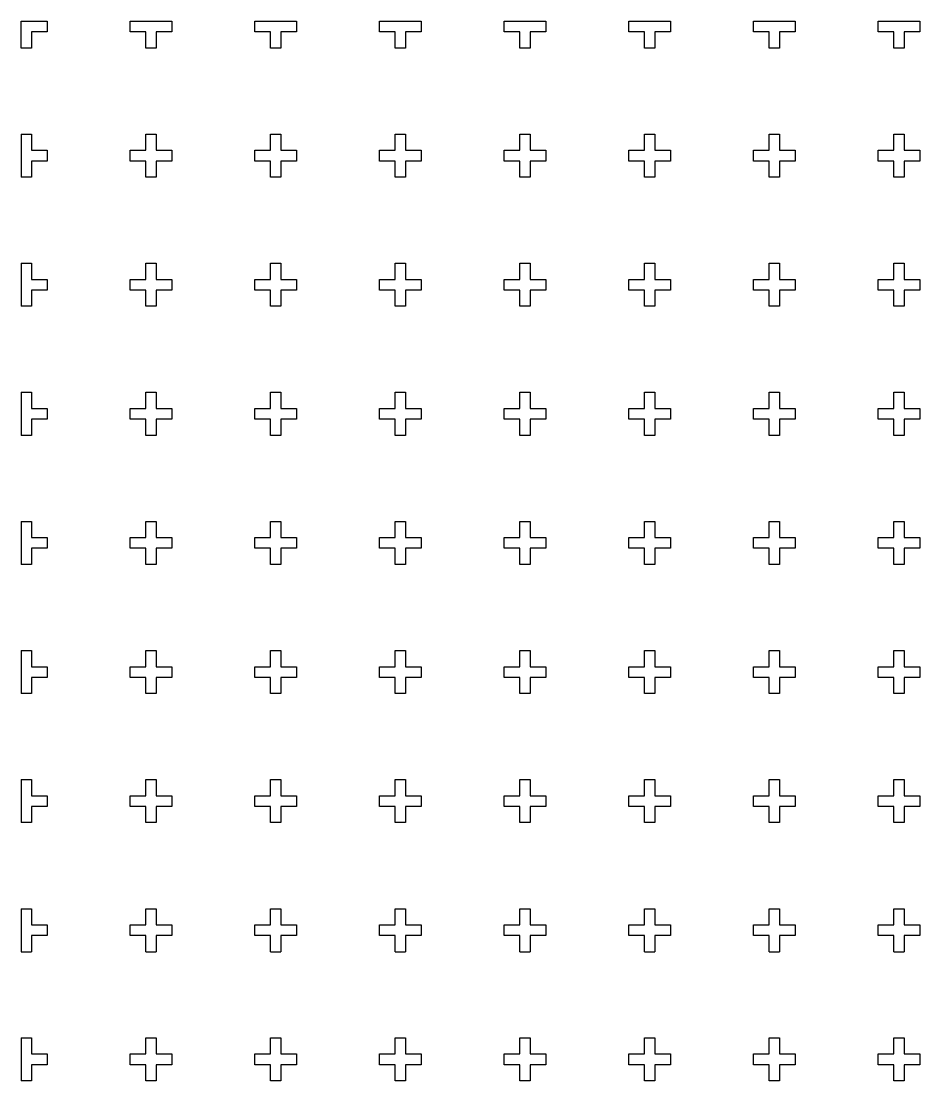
# Model space of a CAD drawing. Header units: inches. Extents: x -0.3 to 21.6, y -3.6 to 22.3.
# Drawn here: x -0.3 to 10.14, y 10 to 22.31 of the extents above; entities that cross this region are included whole.
import ezdxf

# ---------------------------------------------------------------- set-up
doc = ezdxf.new("R2010")
doc.units = ezdxf.units.IN
doc.header["$MEASUREMENT"] = 0

msp = doc.modelspace()

# ---------------------------------------------------------------- linework, layer by layer
at = {"color": 7, "linetype": 'Continuous'}
for p, q in [((-0.302, 22.312), (0, 22.312)), ((-0.302, 22), (-0.302, 22.312)), ((0, 22.312), (0, 22.188)), ((0.966, 22.312), (1.449, 22.312)), ((0.966, 22.188), (0.966, 22.312)), ((1.449, 22.312), (1.449, 22.188)), ((2.415, 22.312), (2.898, 22.312)), ((2.415, 22.188), (2.415, 22.312)), ((2.898, 22.312), (2.898, 22.188)), ((3.864, 22.312), (4.347, 22.312)), ((3.864, 22.188), (3.864, 22.312)), ((4.347, 22.312), (4.347, 22.188)), ((5.313, 22.312), (5.796, 22.312)), ((5.313, 22.188), (5.313, 22.312)), ((5.796, 22.312), (5.796, 22.188)), ((6.761, 22.312), (7.244, 22.312)), ((6.761, 22.188), (6.761, 22.312)), ((7.244, 22.312), (7.244, 22.188)), ((8.21, 22.312), (8.693, 22.312)), ((8.21, 22.188), (8.21, 22.312)), ((8.693, 22.312), (8.693, 22.188)), ((9.659, 22.312), (10.142, 22.312)), ((9.659, 22.188), (9.659, 22.312)), ((10.142, 22.312), (10.142, 22.188)), ((0, 22.188), (-0.181, 22.188)), ((-0.181, 22.188), (-0.181, 22)), ((1.147, 22.188), (0.966, 22.188)), ((1.147, 22), (1.147, 22.188)), ((1.449, 22.188), (1.268, 22.188)), ((1.268, 22.188), (1.268, 22)), ((2.596, 22.188), (2.415, 22.188)), ((2.596, 22), (2.596, 22.188)), ((2.898, 22.188), (2.717, 22.188)), ((2.717, 22.188), (2.717, 22)), ((4.045, 22.188), (3.864, 22.188)), ((4.045, 22), (4.045, 22.188)), ((4.347, 22.188), (4.166, 22.188)), ((4.166, 22.188), (4.166, 22)), ((5.494, 22.188), (5.313, 22.188)), ((5.494, 22), (5.494, 22.188)), ((5.796, 22.188), (5.614, 22.188)), ((5.614, 22.188), (5.614, 22)), ((6.943, 22.188), (6.761, 22.188)), ((6.943, 22), (6.943, 22.188)), ((7.244, 22.188), (7.063, 22.188)), ((7.063, 22.188), (7.063, 22)), ((8.391, 22.188), (8.21, 22.188)), ((8.391, 22), (8.391, 22.188)), ((8.693, 22.188), (8.512, 22.188)), ((8.512, 22.188), (8.512, 22)), ((9.84, 22.188), (9.659, 22.188)), ((9.84, 22), (9.84, 22.188)), ((10.142, 22.188), (9.961, 22.188)), ((9.961, 22.188), (9.961, 22)), ((-0.181, 22), (-0.302, 22)), ((1.268, 22), (1.147, 22)), ((2.717, 22), (2.596, 22)), ((4.166, 22), (4.045, 22)), ((5.614, 22), (5.494, 22)), ((7.063, 22), (6.943, 22)), ((8.512, 22), (8.391, 22)), ((9.961, 22), (9.84, 22)), ((-0.302, 21), (-0.302, 20.5)), ((-0.302, 21), (-0.181, 21)), ((-0.181, 21), (-0.181, 20.812)), ((1.147, 21), (1.268, 21)), ((1.147, 20.812), (1.147, 21)), ((1.268, 21), (1.268, 20.812)), ((2.596, 21), (2.717, 21)), ((2.596, 20.812), (2.596, 21)), ((2.717, 21), (2.717, 20.812)), ((4.045, 21), (4.166, 21)), ((4.045, 20.812), (4.045, 21)), ((4.166, 21), (4.166, 20.812)), ((5.494, 21), (5.614, 21)), ((5.494, 20.812), (5.494, 21)), ((5.614, 21), (5.614, 20.812)), ((6.943, 21), (7.063, 21)), ((6.943, 20.812), (6.943, 21)), ((7.063, 21), (7.063, 20.812)), ((8.391, 21), (8.512, 21)), ((8.391, 20.812), (8.391, 21)), ((8.512, 21), (8.512, 20.812)), ((9.84, 21), (9.961, 21)), ((9.84, 20.812), (9.84, 21)), ((9.961, 21), (9.961, 20.812)), ((-0.181, 20.812), (0, 20.812)), ((0, 20.812), (0, 20.687)), ((0.966, 20.687), (0.966, 20.812)), ((0.966, 20.812), (1.147, 20.812)), ((1.268, 20.812), (1.449, 20.812)), ((1.449, 20.812), (1.449, 20.687)), ((2.415, 20.687), (2.415, 20.812)), ((2.415, 20.812), (2.596, 20.812)), ((2.717, 20.812), (2.898, 20.812)), ((2.898, 20.812), (2.898, 20.687)), ((3.864, 20.687), (3.864, 20.812)), ((3.864, 20.812), (4.045, 20.812)), ((4.166, 20.812), (4.347, 20.812)), ((4.347, 20.812), (4.347, 20.687)), ((5.313, 20.687), (5.313, 20.812)), ((5.313, 20.812), (5.494, 20.812)), ((5.614, 20.812), (5.796, 20.812)), ((5.796, 20.812), (5.796, 20.687)), ((6.761, 20.687), (6.761, 20.812)), ((6.761, 20.812), (6.943, 20.812)), ((7.063, 20.812), (7.244, 20.812)), ((7.244, 20.812), (7.244, 20.687)), ((8.21, 20.687), (8.21, 20.812)), ((8.21, 20.812), (8.391, 20.812)), ((8.512, 20.812), (8.693, 20.812)), ((8.693, 20.812), (8.693, 20.687)), ((9.659, 20.687), (9.659, 20.812)), ((9.659, 20.812), (9.84, 20.812)), ((9.961, 20.812), (10.142, 20.812)), ((10.142, 20.812), (10.142, 20.687)), ((0, 20.687), (-0.181, 20.687)), ((-0.181, 20.687), (-0.181, 20.5)), ((1.147, 20.687), (0.966, 20.687)), ((1.147, 20.5), (1.147, 20.687)), ((1.449, 20.687), (1.268, 20.687)), ((1.268, 20.687), (1.268, 20.5)), ((2.596, 20.687), (2.415, 20.687)), ((2.596, 20.5), (2.596, 20.687)), ((2.898, 20.687), (2.717, 20.687)), ((2.717, 20.687), (2.717, 20.5)), ((4.045, 20.687), (3.864, 20.687)), ((4.045, 20.5), (4.045, 20.687)), ((4.347, 20.687), (4.166, 20.687)), ((4.166, 20.687), (4.166, 20.5)), ((5.494, 20.687), (5.313, 20.687)), ((5.494, 20.5), (5.494, 20.687)), ((5.796, 20.687), (5.614, 20.687)), ((5.614, 20.687), (5.614, 20.5)), ((6.943, 20.687), (6.761, 20.687)), ((6.943, 20.5), (6.943, 20.687)), ((7.244, 20.687), (7.063, 20.687)), ((7.063, 20.687), (7.063, 20.5)), ((8.391, 20.687), (8.21, 20.687)), ((8.391, 20.5), (8.391, 20.687)), ((8.693, 20.687), (8.512, 20.687)), ((8.512, 20.687), (8.512, 20.5)), ((9.84, 20.687), (9.659, 20.687)), ((9.84, 20.5), (9.84, 20.687)), ((10.142, 20.687), (9.961, 20.687)), ((9.961, 20.687), (9.961, 20.5)), ((-0.181, 20.5), (-0.302, 20.5)), ((1.268, 20.5), (1.147, 20.5)), ((2.717, 20.5), (2.596, 20.5)), ((4.166, 20.5), (4.045, 20.5)), ((5.614, 20.5), (5.494, 20.5)), ((7.063, 20.5), (6.943, 20.5)), ((8.512, 20.5), (8.391, 20.5)), ((9.961, 20.5), (9.84, 20.5)), ((-0.302, 19.5), (-0.302, 19)), ((-0.302, 19.5), (-0.181, 19.5)), ((-0.181, 19.5), (-0.181, 19.312)), ((1.147, 19.5), (1.268, 19.5)), ((1.147, 19.312), (1.147, 19.5)), ((1.268, 19.5), (1.268, 19.312)), ((2.596, 19.5), (2.717, 19.5)), ((2.596, 19.312), (2.596, 19.5)), ((2.717, 19.5), (2.717, 19.312)), ((4.045, 19.5), (4.166, 19.5)), ((4.045, 19.312), (4.045, 19.5)), ((4.166, 19.5), (4.166, 19.312)), ((5.494, 19.5), (5.614, 19.5)), ((5.494, 19.312), (5.494, 19.5)), ((5.614, 19.5), (5.614, 19.312)), ((6.943, 19.5), (7.063, 19.5)), ((6.943, 19.312), (6.943, 19.5)), ((7.063, 19.5), (7.063, 19.312)), ((8.391, 19.5), (8.512, 19.5)), ((8.391, 19.312), (8.391, 19.5)), ((8.512, 19.5), (8.512, 19.312)), ((9.84, 19.5), (9.961, 19.5)), ((9.84, 19.312), (9.84, 19.5)), ((9.961, 19.5), (9.961, 19.312)), ((-0.181, 19.312), (0, 19.312)), ((0, 19.312), (0, 19.188)), ((0.966, 19.188), (0.966, 19.312)), ((0.966, 19.312), (1.147, 19.312)), ((1.268, 19.312), (1.449, 19.312)), ((1.449, 19.312), (1.449, 19.188)), ((2.415, 19.188), (2.415, 19.312)), ((2.415, 19.312), (2.596, 19.312)), ((2.717, 19.312), (2.898, 19.312)), ((2.898, 19.312), (2.898, 19.188)), ((3.864, 19.188), (3.864, 19.312)), ((3.864, 19.312), (4.045, 19.312)), ((4.166, 19.312), (4.347, 19.312)), ((4.347, 19.312), (4.347, 19.188)), ((5.313, 19.188), (5.313, 19.312)), ((5.313, 19.312), (5.494, 19.312)), ((5.614, 19.312), (5.796, 19.312)), ((5.796, 19.312), (5.796, 19.188)), ((6.761, 19.188), (6.761, 19.312)), ((6.761, 19.312), (6.943, 19.312)), ((7.063, 19.312), (7.244, 19.312)), ((7.244, 19.312), (7.244, 19.188)), ((8.21, 19.188), (8.21, 19.312)), ((8.21, 19.312), (8.391, 19.312)), ((8.512, 19.312), (8.693, 19.312)), ((8.693, 19.312), (8.693, 19.188)), ((9.659, 19.188), (9.659, 19.312)), ((9.659, 19.312), (9.84, 19.312)), ((9.961, 19.312), (10.142, 19.312)), ((10.142, 19.312), (10.142, 19.188)), ((0, 19.188), (-0.181, 19.188)), ((-0.181, 19.188), (-0.181, 19)), ((1.147, 19.188), (0.966, 19.188)), ((1.147, 19), (1.147, 19.188)), ((1.449, 19.188), (1.268, 19.188)), ((1.268, 19.188), (1.268, 19)), ((2.596, 19.188), (2.415, 19.188)), ((2.596, 19), (2.596, 19.188)), ((2.898, 19.188), (2.717, 19.188)), ((2.717, 19.188), (2.717, 19)), ((4.045, 19.188), (3.864, 19.188)), ((4.045, 19), (4.045, 19.188)), ((4.347, 19.188), (4.166, 19.188)), ((4.166, 19.188), (4.166, 19)), ((5.494, 19.188), (5.313, 19.188)), ((5.494, 19), (5.494, 19.188)), ((5.796, 19.188), (5.614, 19.188)), ((5.614, 19.188), (5.614, 19)), ((6.943, 19.188), (6.761, 19.188)), ((6.943, 19), (6.943, 19.188)), ((7.244, 19.188), (7.063, 19.188)), ((7.063, 19.188), (7.063, 19)), ((8.391, 19.188), (8.21, 19.188)), ((8.391, 19), (8.391, 19.188)), ((8.693, 19.188), (8.512, 19.188)), ((8.512, 19.188), (8.512, 19)), ((9.84, 19.188), (9.659, 19.188)), ((9.84, 19), (9.84, 19.188)), ((10.142, 19.188), (9.961, 19.188)), ((9.961, 19.188), (9.961, 19)), ((-0.181, 19), (-0.302, 19)), ((1.268, 19), (1.147, 19)), ((2.717, 19), (2.596, 19)), ((4.166, 19), (4.045, 19)), ((5.614, 19), (5.494, 19)), ((7.063, 19), (6.943, 19)), ((8.512, 19), (8.391, 19)), ((9.961, 19), (9.84, 19)), ((-0.302, 18), (-0.302, 17.5)), ((-0.302, 18), (-0.181, 18)), ((-0.181, 18), (-0.181, 17.812)), ((1.147, 18), (1.268, 18)), ((1.147, 17.812), (1.147, 18)), ((1.268, 18), (1.268, 17.812)), ((2.596, 18), (2.717, 18)), ((2.596, 17.812), (2.596, 18)), ((2.717, 18), (2.717, 17.812)), ((4.045, 18), (4.166, 18)), ((4.045, 17.812), (4.045, 18)), ((4.166, 18), (4.166, 17.812)), ((5.494, 18), (5.614, 18)), ((5.494, 17.812), (5.494, 18)), ((5.614, 18), (5.614, 17.812)), ((6.943, 18), (7.063, 18)), ((6.943, 17.812), (6.943, 18)), ((7.063, 18), (7.063, 17.812)), ((8.391, 18), (8.512, 18)), ((8.391, 17.812), (8.391, 18)), ((8.512, 18), (8.512, 17.812)), ((9.84, 18), (9.961, 18)), ((9.84, 17.812), (9.84, 18)), ((9.961, 18), (9.961, 17.812)), ((-0.181, 17.812), (0, 17.812)), ((0, 17.812), (0, 17.688)), ((0.966, 17.688), (0.966, 17.812)), ((0.966, 17.812), (1.147, 17.812)), ((1.268, 17.812), (1.449, 17.812)), ((1.449, 17.812), (1.449, 17.688)), ((2.415, 17.688), (2.415, 17.812)), ((2.415, 17.812), (2.596, 17.812)), ((2.717, 17.812), (2.898, 17.812)), ((2.898, 17.812), (2.898, 17.688)), ((3.864, 17.688), (3.864, 17.812)), ((3.864, 17.812), (4.045, 17.812)), ((4.166, 17.812), (4.347, 17.812)), ((4.347, 17.812), (4.347, 17.688)), ((5.313, 17.688), (5.313, 17.812)), ((5.313, 17.812), (5.494, 17.812)), ((5.614, 17.812), (5.796, 17.812)), ((5.796, 17.812), (5.796, 17.688)), ((6.761, 17.688), (6.761, 17.812)), ((6.761, 17.812), (6.943, 17.812)), ((7.063, 17.812), (7.244, 17.812)), ((7.244, 17.812), (7.244, 17.688)), ((8.21, 17.688), (8.21, 17.812)), ((8.21, 17.812), (8.391, 17.812)), ((8.512, 17.812), (8.693, 17.812)), ((8.693, 17.812), (8.693, 17.688)), ((9.659, 17.688), (9.659, 17.812)), ((9.659, 17.812), (9.84, 17.812)), ((9.961, 17.812), (10.142, 17.812)), ((10.142, 17.812), (10.142, 17.688)), ((0, 17.688), (-0.181, 17.688)), ((-0.181, 17.688), (-0.181, 17.5)), ((1.147, 17.688), (0.966, 17.688)), ((1.147, 17.5), (1.147, 17.688)), ((1.449, 17.688), (1.268, 17.688)), ((1.268, 17.688), (1.268, 17.5)), ((2.596, 17.688), (2.415, 17.688)), ((2.596, 17.5), (2.596, 17.688)), ((2.898, 17.688), (2.717, 17.688)), ((2.717, 17.688), (2.717, 17.5)), ((4.045, 17.688), (3.864, 17.688)), ((4.045, 17.5), (4.045, 17.688)), ((4.347, 17.688), (4.166, 17.688)), ((4.166, 17.688), (4.166, 17.5)), ((5.494, 17.688), (5.313, 17.688)), ((5.494, 17.5), (5.494, 17.688)), ((5.796, 17.688), (5.614, 17.688)), ((5.614, 17.688), (5.614, 17.5)), ((6.943, 17.688), (6.761, 17.688)), ((6.943, 17.5), (6.943, 17.688)), ((7.244, 17.688), (7.063, 17.688)), ((7.063, 17.688), (7.063, 17.5)), ((8.391, 17.688), (8.21, 17.688)), ((8.391, 17.5), (8.391, 17.688)), ((8.693, 17.688), (8.512, 17.688)), ((8.512, 17.688), (8.512, 17.5)), ((9.84, 17.688), (9.659, 17.688)), ((9.84, 17.5), (9.84, 17.688)), ((10.142, 17.688), (9.961, 17.688)), ((9.961, 17.688), (9.961, 17.5)), ((-0.181, 17.5), (-0.302, 17.5)), ((1.268, 17.5), (1.147, 17.5)), ((2.717, 17.5), (2.596, 17.5)), ((4.166, 17.5), (4.045, 17.5)), ((5.614, 17.5), (5.494, 17.5)), ((7.063, 17.5), (6.943, 17.5)), ((8.512, 17.5), (8.391, 17.5)), ((9.961, 17.5), (9.84, 17.5)), ((-0.302, 16.5), (-0.302, 16)), ((-0.302, 16.5), (-0.181, 16.5)), ((-0.181, 16.5), (-0.181, 16.312)), ((1.147, 16.5), (1.268, 16.5)), ((1.147, 16.312), (1.147, 16.5)), ((1.268, 16.5), (1.268, 16.312)), ((2.596, 16.5), (2.717, 16.5)), ((2.596, 16.312), (2.596, 16.5)), ((2.717, 16.5), (2.717, 16.312)), ((4.045, 16.5), (4.166, 16.5)), ((4.045, 16.312), (4.045, 16.5)), ((4.166, 16.5), (4.166, 16.312)), ((5.494, 16.5), (5.614, 16.5)), ((5.494, 16.312), (5.494, 16.5)), ((5.614, 16.5), (5.614, 16.312)), ((6.943, 16.5), (7.063, 16.5)), ((6.943, 16.312), (6.943, 16.5)), ((7.063, 16.5), (7.063, 16.312)), ((8.391, 16.5), (8.512, 16.5)), ((8.391, 16.312), (8.391, 16.5)), ((8.512, 16.5), (8.512, 16.312)), ((9.84, 16.5), (9.961, 16.5)), ((9.84, 16.312), (9.84, 16.5)), ((9.961, 16.5), (9.961, 16.312)), ((-0.181, 16.312), (0, 16.312)), ((0, 16.312), (0, 16.188)), ((0.966, 16.188), (0.966, 16.312)), ((0.966, 16.312), (1.147, 16.312)), ((1.268, 16.312), (1.449, 16.312)), ((1.449, 16.312), (1.449, 16.188)), ((2.415, 16.188), (2.415, 16.312)), ((2.415, 16.312), (2.596, 16.312)), ((2.717, 16.312), (2.898, 16.312)), ((2.898, 16.312), (2.898, 16.188)), ((3.864, 16.188), (3.864, 16.312)), ((3.864, 16.312), (4.045, 16.312)), ((4.166, 16.312), (4.347, 16.312)), ((4.347, 16.312), (4.347, 16.188)), ((5.313, 16.188), (5.313, 16.312)), ((5.313, 16.312), (5.494, 16.312)), ((5.614, 16.312), (5.796, 16.312)), ((5.796, 16.312), (5.796, 16.188)), ((6.761, 16.188), (6.761, 16.312)), ((6.761, 16.312), (6.943, 16.312)), ((7.063, 16.312), (7.244, 16.312)), ((7.244, 16.312), (7.244, 16.188)), ((8.21, 16.188), (8.21, 16.312)), ((8.21, 16.312), (8.391, 16.312)), ((8.512, 16.312), (8.693, 16.312)), ((8.693, 16.312), (8.693, 16.188)), ((9.659, 16.188), (9.659, 16.312)), ((9.659, 16.312), (9.84, 16.312)), ((9.961, 16.312), (10.142, 16.312)), ((10.142, 16.312), (10.142, 16.188)), ((0, 16.188), (-0.181, 16.188)), ((-0.181, 16.188), (-0.181, 16)), ((1.147, 16.188), (0.966, 16.188)), ((1.147, 16), (1.147, 16.188)), ((1.449, 16.188), (1.268, 16.188)), ((1.268, 16.188), (1.268, 16)), ((2.596, 16.188), (2.415, 16.188)), ((2.596, 16), (2.596, 16.188)), ((2.898, 16.188), (2.717, 16.188)), ((2.717, 16.188), (2.717, 16)), ((4.045, 16.188), (3.864, 16.188)), ((4.045, 16), (4.045, 16.188)), ((4.347, 16.188), (4.166, 16.188)), ((4.166, 16.188), (4.166, 16)), ((5.494, 16.188), (5.313, 16.188)), ((5.494, 16), (5.494, 16.188)), ((5.796, 16.188), (5.614, 16.188)), ((5.614, 16.188), (5.614, 16)), ((6.943, 16.188), (6.761, 16.188)), ((6.943, 16), (6.943, 16.188)), ((7.244, 16.188), (7.063, 16.188)), ((7.063, 16.188), (7.063, 16)), ((8.391, 16.188), (8.21, 16.188)), ((8.391, 16), (8.391, 16.188)), ((8.693, 16.188), (8.512, 16.188)), ((8.512, 16.188), (8.512, 16)), ((9.84, 16.188), (9.659, 16.188)), ((9.84, 16), (9.84, 16.188)), ((10.142, 16.188), (9.961, 16.188)), ((9.961, 16.188), (9.961, 16)), ((-0.181, 16), (-0.302, 16)), ((1.268, 16), (1.147, 16)), ((2.717, 16), (2.596, 16)), ((4.166, 16), (4.045, 16)), ((5.614, 16), (5.494, 16)), ((7.063, 16), (6.943, 16)), ((8.512, 16), (8.391, 16)), ((9.961, 16), (9.84, 16)), ((-0.302, 15), (-0.302, 14.5)), ((-0.302, 15), (-0.181, 15)), ((-0.181, 15), (-0.181, 14.812)), ((1.147, 15), (1.268, 15)), ((1.147, 14.812), (1.147, 15)), ((1.268, 15), (1.268, 14.812)), ((2.596, 15), (2.717, 15)), ((2.596, 14.812), (2.596, 15)), ((2.717, 15), (2.717, 14.812)), ((4.045, 15), (4.166, 15)), ((4.045, 14.812), (4.045, 15)), ((4.166, 15), (4.166, 14.812)), ((5.494, 15), (5.614, 15)), ((5.494, 14.812), (5.494, 15)), ((5.614, 15), (5.614, 14.812)), ((6.943, 15), (7.063, 15)), ((6.943, 14.812), (6.943, 15)), ((7.063, 15), (7.063, 14.812)), ((8.391, 15), (8.512, 15)), ((8.391, 14.812), (8.391, 15)), ((8.512, 15), (8.512, 14.812)), ((9.84, 15), (9.961, 15)), ((9.84, 14.812), (9.84, 15)), ((9.961, 15), (9.961, 14.812)), ((-0.181, 14.812), (0, 14.812)), ((0, 14.812), (0, 14.687)), ((0.966, 14.687), (0.966, 14.812)), ((0.966, 14.812), (1.147, 14.812)), ((1.268, 14.812), (1.449, 14.812)), ((1.449, 14.812), (1.449, 14.687)), ((2.415, 14.687), (2.415, 14.812)), ((2.415, 14.812), (2.596, 14.812)), ((2.717, 14.812), (2.898, 14.812)), ((2.898, 14.812), (2.898, 14.687)), ((3.864, 14.687), (3.864, 14.812)), ((3.864, 14.812), (4.045, 14.812)), ((4.166, 14.812), (4.347, 14.812)), ((4.347, 14.812), (4.347, 14.687)), ((5.313, 14.687), (5.313, 14.812)), ((5.313, 14.812), (5.494, 14.812)), ((5.614, 14.812), (5.796, 14.812)), ((5.796, 14.812), (5.796, 14.687)), ((6.761, 14.687), (6.761, 14.812)), ((6.761, 14.812), (6.943, 14.812)), ((7.063, 14.812), (7.244, 14.812)), ((7.244, 14.812), (7.244, 14.687)), ((8.21, 14.687), (8.21, 14.812)), ((8.21, 14.812), (8.391, 14.812)), ((8.512, 14.812), (8.693, 14.812)), ((8.693, 14.812), (8.693, 14.687)), ((9.659, 14.687), (9.659, 14.812)), ((9.659, 14.812), (9.84, 14.812)), ((9.961, 14.812), (10.142, 14.812)), ((10.142, 14.812), (10.142, 14.687)), ((0, 14.687), (-0.181, 14.687)), ((-0.181, 14.687), (-0.181, 14.5)), ((1.147, 14.687), (0.966, 14.687)), ((1.147, 14.5), (1.147, 14.687)), ((1.449, 14.687), (1.268, 14.687)), ((1.268, 14.687), (1.268, 14.5)), ((2.596, 14.687), (2.415, 14.687)), ((2.596, 14.5), (2.596, 14.687)), ((2.898, 14.687), (2.717, 14.687)), ((2.717, 14.687), (2.717, 14.5)), ((4.045, 14.687), (3.864, 14.687)), ((4.045, 14.5), (4.045, 14.687)), ((4.347, 14.687), (4.166, 14.687)), ((4.166, 14.687), (4.166, 14.5)), ((5.494, 14.687), (5.313, 14.687)), ((5.494, 14.5), (5.494, 14.687)), ((5.796, 14.687), (5.614, 14.687)), ((5.614, 14.687), (5.614, 14.5)), ((6.943, 14.687), (6.761, 14.687)), ((6.943, 14.5), (6.943, 14.687)), ((7.244, 14.687), (7.063, 14.687)), ((7.063, 14.687), (7.063, 14.5)), ((8.391, 14.687), (8.21, 14.687)), ((8.391, 14.5), (8.391, 14.687)), ((8.693, 14.687), (8.512, 14.687)), ((8.512, 14.687), (8.512, 14.5)), ((9.84, 14.687), (9.659, 14.687)), ((9.84, 14.5), (9.84, 14.687)), ((10.142, 14.687), (9.961, 14.687)), ((9.961, 14.687), (9.961, 14.5)), ((-0.181, 14.5), (-0.302, 14.5)), ((1.268, 14.5), (1.147, 14.5)), ((2.717, 14.5), (2.596, 14.5)), ((4.166, 14.5), (4.045, 14.5)), ((5.614, 14.5), (5.494, 14.5)), ((7.063, 14.5), (6.943, 14.5)), ((8.512, 14.5), (8.391, 14.5)), ((9.961, 14.5), (9.84, 14.5)), ((-0.302, 13.5), (-0.302, 13)), ((-0.302, 13.5), (-0.181, 13.5)), ((-0.181, 13.5), (-0.181, 13.312)), ((1.147, 13.5), (1.268, 13.5)), ((1.147, 13.312), (1.147, 13.5)), ((1.268, 13.5), (1.268, 13.312)), ((2.596, 13.5), (2.717, 13.5)), ((2.596, 13.312), (2.596, 13.5)), ((2.717, 13.5), (2.717, 13.312)), ((4.045, 13.5), (4.166, 13.5)), ((4.045, 13.312), (4.045, 13.5)), ((4.166, 13.5), (4.166, 13.312)), ((5.494, 13.5), (5.614, 13.5)), ((5.494, 13.312), (5.494, 13.5)), ((5.614, 13.5), (5.614, 13.312)), ((6.943, 13.5), (7.063, 13.5)), ((6.943, 13.312), (6.943, 13.5)), ((7.063, 13.5), (7.063, 13.312)), ((8.391, 13.5), (8.512, 13.5)), ((8.391, 13.312), (8.391, 13.5)), ((8.512, 13.5), (8.512, 13.312)), ((9.84, 13.5), (9.961, 13.5)), ((9.84, 13.312), (9.84, 13.5)), ((9.961, 13.5), (9.961, 13.312)), ((-0.181, 13.312), (0, 13.312)), ((0, 13.312), (0, 13.188)), ((0.966, 13.188), (0.966, 13.312)), ((0.966, 13.312), (1.147, 13.312)), ((1.268, 13.312), (1.449, 13.312)), ((1.449, 13.312), (1.449, 13.188)), ((2.415, 13.188), (2.415, 13.312)), ((2.415, 13.312), (2.596, 13.312)), ((2.717, 13.312), (2.898, 13.312)), ((2.898, 13.312), (2.898, 13.188)), ((3.864, 13.188), (3.864, 13.312)), ((3.864, 13.312), (4.045, 13.312)), ((4.166, 13.312), (4.347, 13.312)), ((4.347, 13.312), (4.347, 13.188)), ((5.313, 13.188), (5.313, 13.312)), ((5.313, 13.312), (5.494, 13.312)), ((5.614, 13.312), (5.796, 13.312)), ((5.796, 13.312), (5.796, 13.188)), ((6.761, 13.188), (6.761, 13.312)), ((6.761, 13.312), (6.943, 13.312)), ((7.063, 13.312), (7.244, 13.312)), ((7.244, 13.312), (7.244, 13.188)), ((8.21, 13.188), (8.21, 13.312)), ((8.21, 13.312), (8.391, 13.312)), ((8.512, 13.312), (8.693, 13.312)), ((8.693, 13.312), (8.693, 13.188)), ((9.659, 13.188), (9.659, 13.312)), ((9.659, 13.312), (9.84, 13.312)), ((9.961, 13.312), (10.142, 13.312)), ((10.142, 13.312), (10.142, 13.188)), ((0, 13.188), (-0.181, 13.188)), ((-0.181, 13.188), (-0.181, 13)), ((1.147, 13.188), (0.966, 13.188)), ((1.147, 13), (1.147, 13.188)), ((1.449, 13.188), (1.268, 13.188)), ((1.268, 13.188), (1.268, 13)), ((2.596, 13.188), (2.415, 13.188)), ((2.596, 13), (2.596, 13.188)), ((2.898, 13.188), (2.717, 13.188)), ((2.717, 13.188), (2.717, 13)), ((4.045, 13.188), (3.864, 13.188)), ((4.045, 13), (4.045, 13.188)), ((4.347, 13.188), (4.166, 13.188)), ((4.166, 13.188), (4.166, 13)), ((5.494, 13.188), (5.313, 13.188)), ((5.494, 13), (5.494, 13.188)), ((5.796, 13.188), (5.614, 13.188)), ((5.614, 13.188), (5.614, 13)), ((6.943, 13.188), (6.761, 13.188)), ((6.943, 13), (6.943, 13.188)), ((7.244, 13.188), (7.063, 13.188)), ((7.063, 13.188), (7.063, 13)), ((8.391, 13.188), (8.21, 13.188)), ((8.391, 13), (8.391, 13.188)), ((8.693, 13.188), (8.512, 13.188)), ((8.512, 13.188), (8.512, 13)), ((9.84, 13.188), (9.659, 13.188)), ((9.84, 13), (9.84, 13.188)), ((10.142, 13.188), (9.961, 13.188)), ((9.961, 13.188), (9.961, 13)), ((-0.181, 13), (-0.302, 13)), ((1.268, 13), (1.147, 13)), ((2.717, 13), (2.596, 13)), ((4.166, 13), (4.045, 13)), ((5.614, 13), (5.494, 13)), ((7.063, 13), (6.943, 13)), ((8.512, 13), (8.391, 13)), ((9.961, 13), (9.84, 13)), ((-0.302, 12), (-0.302, 11.5)), ((-0.302, 12), (-0.181, 12)), ((-0.181, 12), (-0.181, 11.812)), ((1.147, 12), (1.268, 12)), ((1.147, 11.812), (1.147, 12)), ((1.268, 12), (1.268, 11.812)), ((2.596, 12), (2.717, 12)), ((2.596, 11.812), (2.596, 12)), ((2.717, 12), (2.717, 11.812)), ((4.045, 12), (4.166, 12)), ((4.045, 11.812), (4.045, 12)), ((4.166, 12), (4.166, 11.812)), ((5.494, 12), (5.614, 12)), ((5.494, 11.812), (5.494, 12)), ((5.614, 12), (5.614, 11.812)), ((6.943, 12), (7.063, 12)), ((6.943, 11.812), (6.943, 12)), ((7.063, 12), (7.063, 11.812)), ((8.391, 12), (8.512, 12)), ((8.391, 11.812), (8.391, 12)), ((8.512, 12), (8.512, 11.812)), ((9.84, 12), (9.961, 12)), ((9.84, 11.812), (9.84, 12)), ((9.961, 12), (9.961, 11.812)), ((-0.181, 11.812), (0, 11.812)), ((0, 11.812), (0, 11.688)), ((0.966, 11.688), (0.966, 11.812)), ((0.966, 11.812), (1.147, 11.812)), ((1.268, 11.812), (1.449, 11.812)), ((1.449, 11.812), (1.449, 11.688)), ((2.415, 11.688), (2.415, 11.812)), ((2.415, 11.812), (2.596, 11.812)), ((2.717, 11.812), (2.898, 11.812)), ((2.898, 11.812), (2.898, 11.688)), ((3.864, 11.688), (3.864, 11.812)), ((3.864, 11.812), (4.045, 11.812)), ((4.166, 11.812), (4.347, 11.812)), ((4.347, 11.812), (4.347, 11.688)), ((5.313, 11.688), (5.313, 11.812)), ((5.313, 11.812), (5.494, 11.812)), ((5.614, 11.812), (5.796, 11.812)), ((5.796, 11.812), (5.796, 11.688)), ((6.761, 11.688), (6.761, 11.812)), ((6.761, 11.812), (6.943, 11.812)), ((7.063, 11.812), (7.244, 11.812)), ((7.244, 11.812), (7.244, 11.688)), ((8.21, 11.688), (8.21, 11.812)), ((8.21, 11.812), (8.391, 11.812)), ((8.512, 11.812), (8.693, 11.812)), ((8.693, 11.812), (8.693, 11.688)), ((9.659, 11.688), (9.659, 11.812)), ((9.659, 11.812), (9.84, 11.812)), ((9.961, 11.812), (10.142, 11.812)), ((10.142, 11.812), (10.142, 11.688)), ((0, 11.688), (-0.181, 11.688)), ((-0.181, 11.688), (-0.181, 11.5)), ((1.147, 11.688), (0.966, 11.688)), ((1.147, 11.5), (1.147, 11.688)), ((1.449, 11.688), (1.268, 11.688)), ((1.268, 11.688), (1.268, 11.5)), ((2.596, 11.688), (2.415, 11.688)), ((2.596, 11.5), (2.596, 11.688)), ((2.898, 11.688), (2.717, 11.688)), ((2.717, 11.688), (2.717, 11.5)), ((4.045, 11.688), (3.864, 11.688)), ((4.045, 11.5), (4.045, 11.688)), ((4.347, 11.688), (4.166, 11.688)), ((4.166, 11.688), (4.166, 11.5)), ((5.494, 11.688), (5.313, 11.688)), ((5.494, 11.5), (5.494, 11.688)), ((5.796, 11.688), (5.614, 11.688)), ((5.614, 11.688), (5.614, 11.5)), ((6.943, 11.688), (6.761, 11.688)), ((6.943, 11.5), (6.943, 11.688)), ((7.244, 11.688), (7.063, 11.688)), ((7.063, 11.688), (7.063, 11.5)), ((8.391, 11.688), (8.21, 11.688)), ((8.391, 11.5), (8.391, 11.688)), ((8.693, 11.688), (8.512, 11.688)), ((8.512, 11.688), (8.512, 11.5)), ((9.84, 11.688), (9.659, 11.688)), ((9.84, 11.5), (9.84, 11.688)), ((10.142, 11.688), (9.961, 11.688)), ((9.961, 11.688), (9.961, 11.5)), ((-0.302, 11.5), (-0.181, 11.5)), ((1.147, 11.5), (1.268, 11.5)), ((2.596, 11.5), (2.717, 11.5)), ((4.045, 11.5), (4.166, 11.5)), ((5.494, 11.5), (5.614, 11.5)), ((6.943, 11.5), (7.063, 11.5)), ((8.391, 11.5), (8.512, 11.5)), ((9.84, 11.5), (9.961, 11.5)), ((-0.302, 10.5), (-0.302, 10)), ((-0.302, 10.5), (-0.181, 10.5)), ((-0.181, 10.5), (-0.181, 10.312)), ((1.147, 10.5), (1.268, 10.5)), ((1.147, 10.312), (1.147, 10.5)), ((1.268, 10.5), (1.268, 10.312)), ((2.596, 10.5), (2.717, 10.5)), ((2.596, 10.312), (2.596, 10.5)), ((2.717, 10.5), (2.717, 10.312)), ((4.045, 10.5), (4.166, 10.5)), ((4.045, 10.312), (4.045, 10.5)), ((4.166, 10.5), (4.166, 10.312)), ((5.494, 10.5), (5.614, 10.5)), ((5.494, 10.312), (5.494, 10.5)), ((5.614, 10.5), (5.614, 10.312)), ((6.943, 10.5), (7.063, 10.5)), ((6.943, 10.312), (6.943, 10.5)), ((7.063, 10.5), (7.063, 10.312)), ((8.391, 10.5), (8.512, 10.5)), ((8.391, 10.312), (8.391, 10.5)), ((8.512, 10.5), (8.512, 10.312)), ((9.84, 10.5), (9.961, 10.5)), ((9.84, 10.312), (9.84, 10.5)), ((9.961, 10.5), (9.961, 10.312)), ((-0.181, 10.312), (0, 10.312)), ((0, 10.312), (0, 10.187)), ((0.966, 10.187), (0.966, 10.312)), ((0.966, 10.312), (1.147, 10.312)), ((1.268, 10.312), (1.449, 10.312)), ((1.449, 10.312), (1.449, 10.187)), ((2.415, 10.187), (2.415, 10.312)), ((2.415, 10.312), (2.596, 10.312)), ((2.717, 10.312), (2.898, 10.312)), ((2.898, 10.312), (2.898, 10.187)), ((3.864, 10.187), (3.864, 10.312)), ((3.864, 10.312), (4.045, 10.312)), ((4.166, 10.312), (4.347, 10.312)), ((4.347, 10.312), (4.347, 10.187)), ((5.313, 10.187), (5.313, 10.312)), ((5.313, 10.312), (5.494, 10.312)), ((5.614, 10.312), (5.796, 10.312)), ((5.796, 10.312), (5.796, 10.187)), ((6.761, 10.187), (6.761, 10.312)), ((6.761, 10.312), (6.943, 10.312)), ((7.063, 10.312), (7.244, 10.312)), ((7.244, 10.312), (7.244, 10.187)), ((8.21, 10.187), (8.21, 10.312)), ((8.21, 10.312), (8.391, 10.312)), ((8.512, 10.312), (8.693, 10.312)), ((8.693, 10.312), (8.693, 10.187)), ((9.659, 10.187), (9.659, 10.312)), ((9.659, 10.312), (9.84, 10.312)), ((9.961, 10.312), (10.142, 10.312)), ((10.142, 10.312), (10.142, 10.187)), ((0, 10.187), (-0.181, 10.187)), ((-0.181, 10.187), (-0.181, 10)), ((1.147, 10.187), (0.966, 10.187)), ((1.147, 10), (1.147, 10.187)), ((1.449, 10.187), (1.268, 10.187)), ((1.268, 10.187), (1.268, 10)), ((2.596, 10.187), (2.415, 10.187)), ((2.596, 10), (2.596, 10.187)), ((2.898, 10.187), (2.717, 10.187)), ((2.717, 10.187), (2.717, 10)), ((4.045, 10.187), (3.864, 10.187)), ((4.045, 10), (4.045, 10.187)), ((4.347, 10.187), (4.166, 10.187)), ((4.166, 10.187), (4.166, 10)), ((5.494, 10.187), (5.313, 10.187)), ((5.494, 10), (5.494, 10.187)), ((5.796, 10.187), (5.614, 10.187)), ((5.614, 10.187), (5.614, 10)), ((6.943, 10.187), (6.761, 10.187)), ((6.943, 10), (6.943, 10.187)), ((7.244, 10.187), (7.063, 10.187)), ((7.063, 10.187), (7.063, 10)), ((8.391, 10.187), (8.21, 10.187)), ((8.391, 10), (8.391, 10.187)), ((8.693, 10.187), (8.512, 10.187)), ((8.512, 10.187), (8.512, 10)), ((9.84, 10.187), (9.659, 10.187)), ((9.84, 10), (9.84, 10.187)), ((10.142, 10.187), (9.961, 10.187)), ((9.961, 10.187), (9.961, 10)), ((-0.181, 10), (-0.302, 10)), ((1.268, 10), (1.147, 10)), ((2.717, 10), (2.596, 10)), ((4.166, 10), (4.045, 10)), ((5.614, 10), (5.494, 10)), ((7.063, 10), (6.943, 10)), ((8.512, 10), (8.391, 10)), ((9.961, 10), (9.84, 10))]:
    msp.add_line(p, q, dxfattribs=at)

doc.saveas('drawing.dxf')
